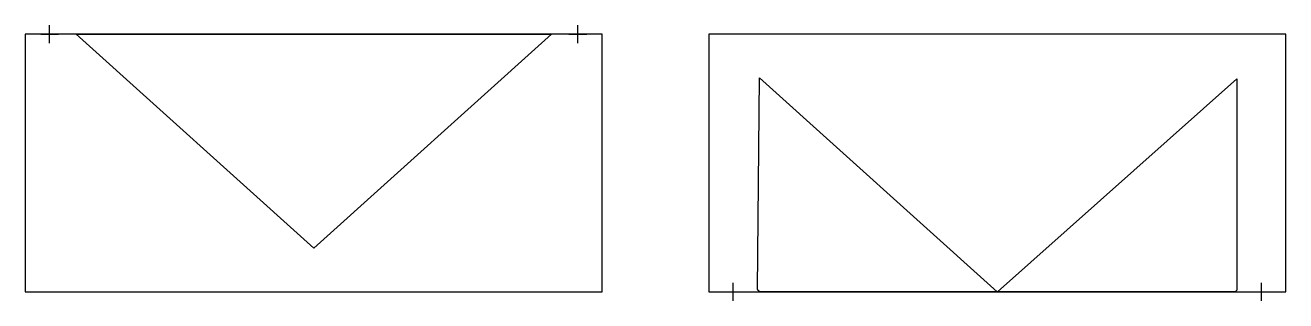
# Model space of a CAD drawing. Header units: inches. Extents: x 0 to 142, y -1 to 30.
import ezdxf

# ---------------------------------------------------------------- set-up
doc = ezdxf.new("R2010")
doc.units = ezdxf.units.IN
doc.header["$MEASUREMENT"] = 0
doc.layers.add('CUT', color=1, linetype='Continuous')
doc.layers.add('REG', color=5, linetype='Continuous')

msp = doc.modelspace()

# ---------------------------------------------------------------- linework, layer by layer
at = {"layer": 'CUT'}
for points in [[(0, 0), (65, 0), (65, 29), (0, 29)], [(32.52, 29), (32.52, 29), (59.28, 29), (32.51, 4.91), (5.74, 29), (5.74, 29), (32.47, 29), (32.47, 29), (32.5, 28.98), (32.52, 29)], [(77, 0), (142, 0), (142, 29), (77, 29)], [(82.56, 0.16), (82.53, 0.19), (82.52, 0.22), (82.5, 0.26), (82.5, 0.29), (82.7, 24.09), (109.47, 0), (82.74, 0)], [(136.5, 23.98), (136.5, 0.27), (136.49, 0.23), (136.48, 0.19), (136.45, 0.15), (136.28, 0), (136.28, 0), (109.52, 0)]]:
    msp.add_lwpolyline(points, close=True, dxfattribs=at)
at = {"layer": 'REG'}
for points in [[(2.75, 28), (2.75, 30)], [(62.25, 28), (62.25, 30)], [(1.75, 29), (3.75, 29)], [(61.25, 29), (63.25, 29)], [(78.75, 0), (80.75, 0)], [(79.75, -1), (79.75, 1)], [(138.25, 0), (140.25, 0)], [(139.25, -1), (139.25, 1)]]:
    msp.add_lwpolyline(points, dxfattribs=at)

doc.saveas('drawing.dxf')
